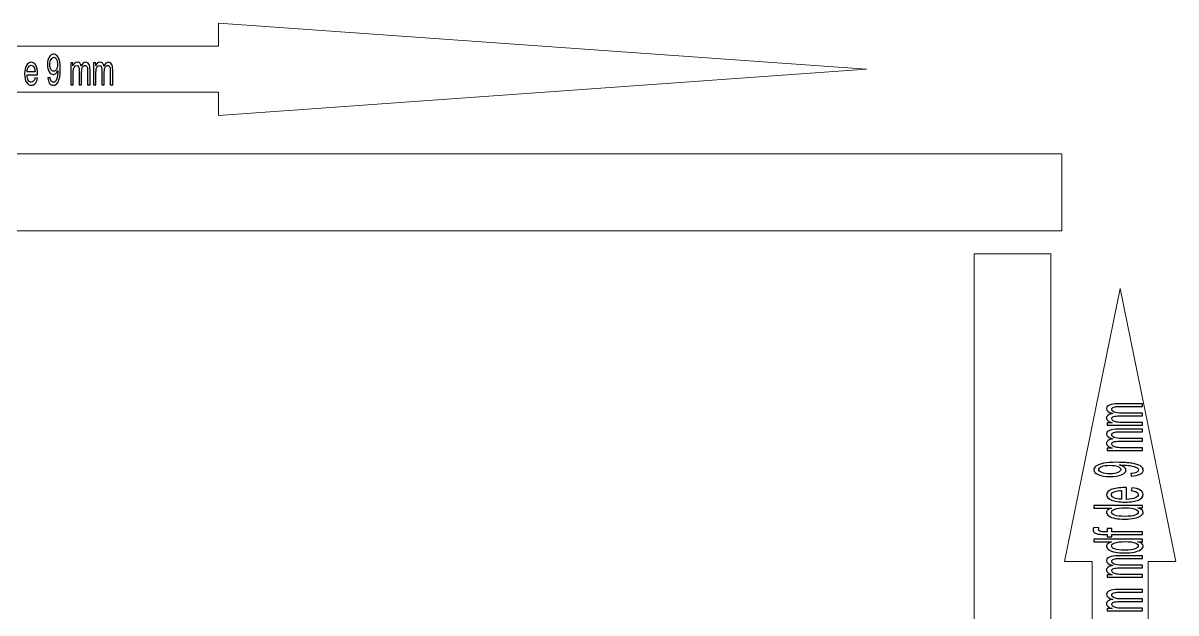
# Model space of a CAD drawing. Header units: millimetres. Extents: x -2444 to 3336, y -980 to 1690.
# Drawn here: x -230 to 520, y 222 to 605 of the extents above; entities that cross this region are included whole.
import ezdxf

# ---------------------------------------------------------------- set-up
doc = ezdxf.new("R2010")
doc.units = ezdxf.units.MM
doc.header["$MEASUREMENT"] = 0
doc.layers.add('Camada 1', color=7, linetype='Continuous')

msp = doc.modelspace()

# ---------------------------------------------------------------- linework, layer by layer
at = {"layer": 'Camada 1', "color": 250, "lineweight": 9}
msp.add_lwpolyline([(-584.7757, 470), (445.8243, 470), (445.8243, 520), (-584.7757, 520), (-584.7757, 470)], close=True, dxfattribs=at)
at = {"layer": 'Camada 1', "color": 250, "lineweight": 20}
for points in [[(-523.7757, 560), (-523.7757, 560), (-102.5257, 560), (-102.5257, 560), (-102.5257, 560), (-102.5257, 560), (-102.5257, 545), (-102.5257, 545), (-102.5257, 545), (-102.5257, 545), (318.7244, 575), (318.7244, 575), (318.7244, 575), (318.7244, 575), (-102.5257, 605), (-102.5257, 605), (-102.5257, 605), (-102.5257, 605), (-102.5257, 590), (-102.5257, 590), (-102.5257, 590), (-102.5257, 590), (-523.7757, 590), (-523.7757, 590), (-523.7757, 590), (-523.7757, 590), (-523.7757, 560), (-523.7757, 560)], [(501.8621, 77.5), (501.8621, 77.5), (501.8621, 255), (501.8621, 255), (501.8621, 255), (501.8621, 255), (520, 255), (520, 255), (520, 255), (520, 255), (483.7243, 432.5), (483.7243, 432.5), (483.7243, 432.5), (483.7243, 432.5), (447.4486, 255), (447.4486, 255), (447.4486, 255), (447.4486, 255), (465.5864, 255), (465.5864, 255), (465.5864, 255), (465.5864, 255), (465.5864, 77.5), (465.5864, 77.5), (465.5864, 77.5), (465.5864, 77.5), (501.8621, 77.5), (501.8621, 77.5)]]:
    msp.add_open_spline(points, degree=3, knots=[0, 0, 0, 0, 0.125, 0.125, 0.125, 0.125, 0.25, 0.25, 0.25, 0.25, 0.375, 0.375, 0.375, 0.375, 0.5, 0.5, 0.5, 0.5, 0.625, 0.625, 0.625, 0.625, 0.75, 0.75, 0.75, 0.75, 1, 1, 1, 1], dxfattribs=at)
at = {"layer": 'Camada 1', "color": 250}
for points, knots in [([(-213.4884, 569.4514), (-213.4884, 569.4514), (-211.9998, 569.645), (-211.9998, 569.645), (-211.9998, 569.645), (-211.8729, 568.5476), (-211.6307, 567.7545), (-211.2732, 567.2611), (-211.2732, 567.2611), (-210.9159, 566.7677), (-210.458, 566.5187), (-209.8969, 566.5187), (-209.8969, 566.5187), (-209.4184, 566.5187), (-208.999, 566.6893), (-208.6357, 567.0351), (-208.6357, 567.0351), (-208.2724, 567.3764), (-207.977, 567.8329), (-207.7496, 568.4092), (-207.7496, 568.4092), (-207.5222, 568.981), (-207.3302, 569.7557), (-207.1737, 570.7286), (-207.1737, 570.7286), (-207.0171, 571.7016), (-206.9403, 572.693), (-206.9403, 573.7028), (-206.9403, 573.7028), (-206.9403, 573.8088), (-206.9433, 573.9748), (-206.9492, 574.1916), (-206.9492, 574.1916), (-207.2593, 573.4169), (-207.6846, 572.7852), (-208.2222, 572.3056), (-208.2222, 572.3056), (-208.7598, 571.8215), (-209.3446, 571.5817), (-209.9707, 571.5817), (-209.9707, 571.5817), (-211.0193, 571.5817), (-211.9053, 572.1765), (-212.6319, 573.3662), (-212.6319, 573.3662), (-213.3555, 574.5512), (-213.7188, 576.119), (-213.7188, 578.0649), (-213.7188, 578.0649), (-213.7188, 580.0753), (-213.3408, 581.6892), (-212.5817, 582.9158), (-212.5817, 582.9158), (-211.8256, 584.1377), (-210.8775, 584.751), (-209.7344, 584.751), (-209.7344, 584.751), (-208.9133, 584.751), (-208.1602, 584.4052), (-207.4749, 583.7089), (-207.4749, 583.7089), (-206.7927, 583.0172), (-206.2758, 582.0304), (-205.9213, 580.7439), (-205.9213, 580.7439), (-205.5669, 579.4621), (-205.3897, 577.6038), (-205.3897, 575.1737), (-205.3897, 575.1737), (-205.3897, 572.6422), (-205.564, 570.6272), (-205.9154, 569.1286), (-205.9154, 569.1286), (-206.2669, 567.6254), (-206.7927, 566.4864), (-207.4868, 565.7025), (-207.4868, 565.7025), (-208.1808, 564.9186), (-208.9931, 564.5267), (-209.9264, 564.5267), (-209.9264, 564.5267), (-210.9188, 564.5267), (-211.7281, 564.9555), (-212.3572, 565.8178), (-212.3572, 565.8178), (-212.9834, 566.6801), (-213.3615, 567.8928), (-213.4884, 569.4514)], [0, 0, 0, 0, 0.04347826, 0.04347826, 0.04347826, 0.04347826, 0.08695652, 0.08695652, 0.08695652, 0.08695652, 0.13043478, 0.13043478, 0.13043478, 0.13043478, 0.17391304, 0.17391304, 0.17391304, 0.17391304, 0.2173913, 0.2173913, 0.2173913, 0.2173913, 0.26086957, 0.26086957, 0.26086957, 0.26086957, 0.30434783, 0.30434783, 0.30434783, 0.30434783, 0.34782609, 0.34782609, 0.34782609, 0.34782609, 0.39130435, 0.39130435, 0.39130435, 0.39130435, 0.43478261, 0.43478261, 0.43478261, 0.43478261, 0.47826087, 0.47826087, 0.47826087, 0.47826087, 0.52173913, 0.52173913, 0.52173913, 0.52173913, 0.56521739, 0.56521739, 0.56521739, 0.56521739, 0.60869565, 0.60869565, 0.60869565, 0.60869565, 0.65217391, 0.65217391, 0.65217391, 0.65217391, 0.69565217, 0.69565217, 0.69565217, 0.69565217, 0.73913043, 0.73913043, 0.73913043, 0.73913043, 0.7826087, 0.7826087, 0.7826087, 0.7826087, 0.82608696, 0.82608696, 0.82608696, 0.82608696, 0.86956522, 0.86956522, 0.86956522, 0.86956522, 0.91304348, 0.91304348, 0.91304348, 0.91304348, 1, 1, 1, 1]), ([(-221.7998, 569.5067), (-221.7998, 569.5067), (-220.1872, 569.1747), (-220.1872, 569.1747), (-220.1872, 569.1747), (-220.4382, 567.713), (-220.9079, 566.574), (-221.5931, 565.7671), (-221.5931, 565.7671), (-222.2783, 564.9601), (-223.1526, 564.5544), (-224.2188, 564.5544), (-224.2188, 564.5544), (-225.5598, 564.5544), (-226.6231, 565.1999), (-227.4087, 566.491), (-227.4087, 566.491), (-228.1944, 567.7775), (-228.5872, 569.5897), (-228.5872, 571.9183), (-228.5872, 571.9183), (-228.5872, 574.3253), (-228.1914, 576.1974), (-227.3969, 577.5254), (-227.3969, 577.5254), (-226.6024, 578.858), (-225.5716, 579.522), (-224.3045, 579.522), (-224.3045, 579.522), (-223.0787, 579.522), (-222.0775, 578.8718), (-221.3007, 577.5669), (-221.3007, 577.5669), (-220.5239, 576.2619), (-220.134, 574.4267), (-220.134, 572.0612), (-220.134, 572.0612), (-220.134, 571.9183), (-220.137, 571.7016), (-220.1429, 571.4157), (-220.1429, 571.4157), (-220.1429, 571.4157), (-226.9922, 571.4157), (-226.9922, 571.4157), (-226.9922, 571.4157), (-226.9332, 569.8433), (-226.6497, 568.6352), (-226.1357, 567.8006), (-226.1357, 567.8006), (-225.6247, 566.966), (-224.9838, 566.5464), (-224.2188, 566.5464), (-224.2188, 566.5464), (-223.6488, 566.5464), (-223.1614, 566.7815), (-222.7597, 567.2519), (-222.7597, 567.2519), (-222.3551, 567.7222), (-222.0361, 568.4738), (-221.7998, 569.5067)], [0, 0, 0, 0, 0.0625, 0.0625, 0.0625, 0.0625, 0.125, 0.125, 0.125, 0.125, 0.1875, 0.1875, 0.1875, 0.1875, 0.25, 0.25, 0.25, 0.25, 0.3125, 0.3125, 0.3125, 0.3125, 0.375, 0.375, 0.375, 0.375, 0.4375, 0.4375, 0.4375, 0.4375, 0.5, 0.5, 0.5, 0.5, 0.5625, 0.5625, 0.5625, 0.5625, 0.625, 0.625, 0.625, 0.625, 0.6875, 0.6875, 0.6875, 0.6875, 0.75, 0.75, 0.75, 0.75, 0.8125, 0.8125, 0.8125, 0.8125, 0.875, 0.875, 0.875, 0.875, 1, 1, 1, 1]), ([(-226.9036, 573.4077), (-226.9036, 573.4077), (-221.7821, 573.4077), (-221.7821, 573.4077), (-221.7821, 573.4077), (-221.85, 574.6158), (-222.048, 575.5196), (-222.3699, 576.1236), (-222.3699, 576.1236), (-222.8631, 577.0597), (-223.507, 577.53), (-224.2956, 577.53), (-224.2956, 577.53), (-225.0104, 577.53), (-225.6099, 577.1565), (-226.0973, 576.4095), (-226.0973, 576.4095), (-226.5817, 575.6625), (-226.8505, 574.6619), (-226.9036, 573.4077)], [0, 0, 0, 0, 0.16666667, 0.16666667, 0.16666667, 0.16666667, 0.33333333, 0.33333333, 0.33333333, 0.33333333, 0.5, 0.5, 0.5, 0.5, 0.66666667, 0.66666667, 0.66666667, 0.66666667, 1, 1, 1, 1]), ([(-207.1264, 578.1894), (-207.1264, 579.5819), (-207.3627, 580.6886), (-207.8353, 581.5048), (-207.8353, 581.5048), (-208.3049, 582.3209), (-208.8779, 582.7313), (-209.5513, 582.7313), (-209.5513, 582.7313), (-210.2484, 582.7313), (-210.8509, 582.2933), (-211.3589, 581.4125), (-211.3589, 581.4125), (-211.8699, 580.5318), (-212.1239, 579.3883), (-212.1239, 577.9865), (-212.1239, 577.9865), (-212.1239, 576.7277), (-211.8817, 575.704), (-211.4003, 574.9201), (-211.4003, 574.9201), (-210.9159, 574.1316), (-210.3133, 573.7397), (-209.5956, 573.7397), (-209.5956, 573.7397), (-208.8749, 573.7397), (-208.2842, 574.1316), (-207.8205, 574.9201), (-207.8205, 574.9201), (-207.3568, 575.704), (-207.1264, 576.7968), (-207.1264, 578.1894)], [0, 0, 0, 0, 0.11111111, 0.11111111, 0.11111111, 0.11111111, 0.22222222, 0.22222222, 0.22222222, 0.22222222, 0.33333333, 0.33333333, 0.33333333, 0.33333333, 0.44444444, 0.44444444, 0.44444444, 0.44444444, 0.55555556, 0.55555556, 0.55555556, 0.55555556, 0.66666667, 0.66666667, 0.66666667, 0.66666667, 0.77777778, 0.77777778, 0.77777778, 0.77777778, 1, 1, 1, 1]), ([(-198.5138, 564.8587), (-198.5138, 564.8587), (-198.5138, 579.2177), (-198.5138, 579.2177), (-198.5138, 579.2177), (-198.5138, 579.2177), (-197.1137, 579.2177), (-197.1137, 579.2177), (-197.1137, 579.2177), (-197.1137, 579.2177), (-197.1137, 577.1888), (-197.1137, 577.1888), (-197.1137, 577.1888), (-196.8273, 577.8897), (-196.4433, 578.4568), (-195.9648, 578.8811), (-195.9648, 578.8811), (-195.4863, 579.3099), (-194.9429, 579.522), (-194.3315, 579.522), (-194.3315, 579.522), (-193.6521, 579.522), (-193.0939, 579.3007), (-192.6597, 578.8626), (-192.6597, 578.8626), (-192.2256, 578.4199), (-191.9184, 577.8067), (-191.7412, 577.0136), (-191.7412, 577.0136), (-191.0087, 578.6874), (-190.0605, 579.522), (-188.8909, 579.522), (-188.8909, 579.522), (-187.9753, 579.522), (-187.2694, 579.1301), (-186.7791, 578.3416), (-186.7791, 578.3416), (-186.2859, 577.5531), (-186.0378, 576.3403), (-186.0378, 574.7034), (-186.0378, 574.7034), (-186.0378, 574.7034), (-186.0378, 564.8587), (-186.0378, 564.8587), (-186.0378, 564.8587), (-186.0378, 564.8587), (-187.5973, 564.8587), (-187.5973, 564.8587), (-187.5973, 564.8587), (-187.5973, 564.8587), (-187.5973, 573.8965), (-187.5973, 573.8965), (-187.5973, 573.8965), (-187.5973, 574.8648), (-187.6505, 575.5657), (-187.7509, 575.9945), (-187.7509, 575.9945), (-187.8513, 576.4233), (-188.0344, 576.7646), (-188.3032, 577.0274), (-188.3032, 577.0274), (-188.569, 577.2902), (-188.8821, 577.4193), (-189.2395, 577.4193), (-189.2395, 577.4193), (-189.8893, 577.4193), (-190.4268, 577.0827), (-190.8551, 576.4141), (-190.8551, 576.4141), (-191.2833, 575.7409), (-191.496, 574.6665), (-191.496, 573.191), (-191.496, 573.191), (-191.496, 573.191), (-191.496, 564.8587), (-191.496, 564.8587), (-191.496, 564.8587), (-191.496, 564.8587), (-193.0555, 564.8587), (-193.0555, 564.8587), (-193.0555, 564.8587), (-193.0555, 564.8587), (-193.0555, 574.1777), (-193.0555, 574.1777), (-193.0555, 574.1777), (-193.0555, 575.2567), (-193.1825, 576.0683), (-193.4365, 576.6078), (-193.4365, 576.6078), (-193.6906, 577.1473), (-194.107, 577.4193), (-194.6829, 577.4193), (-194.6829, 577.4193), (-195.1201, 577.4193), (-195.5247, 577.2395), (-195.8969, 576.8798), (-195.8969, 576.8798), (-196.269, 576.5202), (-196.5378, 575.9945), (-196.7062, 575.2982), (-196.7062, 575.2982), (-196.8715, 574.6066), (-196.9542, 573.606), (-196.9542, 572.301), (-196.9542, 572.301), (-196.9542, 572.301), (-196.9542, 564.8587), (-196.9542, 564.8587), (-196.9542, 564.8587), (-196.9542, 564.8587), (-198.5138, 564.8587), (-198.5138, 564.8587)], [0, 0, 0, 0, 0.03448276, 0.03448276, 0.03448276, 0.03448276, 0.06896552, 0.06896552, 0.06896552, 0.06896552, 0.10344828, 0.10344828, 0.10344828, 0.10344828, 0.13793103, 0.13793103, 0.13793103, 0.13793103, 0.17241379, 0.17241379, 0.17241379, 0.17241379, 0.20689655, 0.20689655, 0.20689655, 0.20689655, 0.24137931, 0.24137931, 0.24137931, 0.24137931, 0.27586207, 0.27586207, 0.27586207, 0.27586207, 0.31034483, 0.31034483, 0.31034483, 0.31034483, 0.34482759, 0.34482759, 0.34482759, 0.34482759, 0.37931034, 0.37931034, 0.37931034, 0.37931034, 0.4137931, 0.4137931, 0.4137931, 0.4137931, 0.44827586, 0.44827586, 0.44827586, 0.44827586, 0.48275862, 0.48275862, 0.48275862, 0.48275862, 0.51724138, 0.51724138, 0.51724138, 0.51724138, 0.55172414, 0.55172414, 0.55172414, 0.55172414, 0.5862069, 0.5862069, 0.5862069, 0.5862069, 0.62068966, 0.62068966, 0.62068966, 0.62068966, 0.65517241, 0.65517241, 0.65517241, 0.65517241, 0.68965517, 0.68965517, 0.68965517, 0.68965517, 0.72413793, 0.72413793, 0.72413793, 0.72413793, 0.75862069, 0.75862069, 0.75862069, 0.75862069, 0.79310345, 0.79310345, 0.79310345, 0.79310345, 0.82758621, 0.82758621, 0.82758621, 0.82758621, 0.86206897, 0.86206897, 0.86206897, 0.86206897, 0.89655172, 0.89655172, 0.89655172, 0.89655172, 0.93103448, 0.93103448, 0.93103448, 0.93103448, 1, 1, 1, 1]), ([(-183.7517, 564.8587), (-183.7517, 564.8587), (-183.7517, 579.2177), (-183.7517, 579.2177), (-183.7517, 579.2177), (-183.7517, 579.2177), (-182.3517, 579.2177), (-182.3517, 579.2177), (-182.3517, 579.2177), (-182.3517, 579.2177), (-182.3517, 577.1888), (-182.3517, 577.1888), (-182.3517, 577.1888), (-182.0652, 577.8897), (-181.6812, 578.4568), (-181.2027, 578.8811), (-181.2027, 578.8811), (-180.7242, 579.3099), (-180.1808, 579.522), (-179.5694, 579.522), (-179.5694, 579.522), (-178.89, 579.522), (-178.3318, 579.3007), (-177.8977, 578.8626), (-177.8977, 578.8626), (-177.4635, 578.4199), (-177.1563, 577.8067), (-176.9791, 577.0136), (-176.9791, 577.0136), (-176.2466, 578.6874), (-175.2985, 579.522), (-174.1288, 579.522), (-174.1288, 579.522), (-173.2133, 579.522), (-172.5073, 579.1301), (-172.0171, 578.3416), (-172.0171, 578.3416), (-171.5238, 577.5531), (-171.2757, 576.3403), (-171.2757, 574.7034), (-171.2757, 574.7034), (-171.2757, 574.7034), (-171.2757, 564.8587), (-171.2757, 564.8587), (-171.2757, 564.8587), (-171.2757, 564.8587), (-172.8352, 564.8587), (-172.8352, 564.8587), (-172.8352, 564.8587), (-172.8352, 564.8587), (-172.8352, 573.8965), (-172.8352, 573.8965), (-172.8352, 573.8965), (-172.8352, 574.8648), (-172.8884, 575.5657), (-172.9888, 575.9945), (-172.9888, 575.9945), (-173.0892, 576.4233), (-173.2723, 576.7646), (-173.5411, 577.0274), (-173.5411, 577.0274), (-173.8069, 577.2902), (-174.12, 577.4193), (-174.4774, 577.4193), (-174.4774, 577.4193), (-175.1272, 577.4193), (-175.6647, 577.0827), (-176.093, 576.4141), (-176.093, 576.4141), (-176.5213, 575.7409), (-176.7339, 574.6665), (-176.7339, 573.191), (-176.7339, 573.191), (-176.7339, 573.191), (-176.7339, 564.8587), (-176.7339, 564.8587), (-176.7339, 564.8587), (-176.7339, 564.8587), (-178.2934, 564.8587), (-178.2934, 564.8587), (-178.2934, 564.8587), (-178.2934, 564.8587), (-178.2934, 574.1777), (-178.2934, 574.1777), (-178.2934, 574.1777), (-178.2934, 575.2567), (-178.4205, 576.0683), (-178.6744, 576.6078), (-178.6744, 576.6078), (-178.9285, 577.1473), (-179.3449, 577.4193), (-179.9209, 577.4193), (-179.9209, 577.4193), (-180.358, 577.4193), (-180.7627, 577.2395), (-181.1348, 576.8798), (-181.1348, 576.8798), (-181.507, 576.5202), (-181.7757, 575.9945), (-181.9441, 575.2982), (-181.9441, 575.2982), (-182.1095, 574.6066), (-182.1922, 573.606), (-182.1922, 572.301), (-182.1922, 572.301), (-182.1922, 572.301), (-182.1922, 564.8587), (-182.1922, 564.8587), (-182.1922, 564.8587), (-182.1922, 564.8587), (-183.7517, 564.8587), (-183.7517, 564.8587)], [0, 0, 0, 0, 0.03448276, 0.03448276, 0.03448276, 0.03448276, 0.06896552, 0.06896552, 0.06896552, 0.06896552, 0.10344828, 0.10344828, 0.10344828, 0.10344828, 0.13793103, 0.13793103, 0.13793103, 0.13793103, 0.17241379, 0.17241379, 0.17241379, 0.17241379, 0.20689655, 0.20689655, 0.20689655, 0.20689655, 0.24137931, 0.24137931, 0.24137931, 0.24137931, 0.27586207, 0.27586207, 0.27586207, 0.27586207, 0.31034483, 0.31034483, 0.31034483, 0.31034483, 0.34482759, 0.34482759, 0.34482759, 0.34482759, 0.37931034, 0.37931034, 0.37931034, 0.37931034, 0.4137931, 0.4137931, 0.4137931, 0.4137931, 0.44827586, 0.44827586, 0.44827586, 0.44827586, 0.48275862, 0.48275862, 0.48275862, 0.48275862, 0.51724138, 0.51724138, 0.51724138, 0.51724138, 0.55172414, 0.55172414, 0.55172414, 0.55172414, 0.5862069, 0.5862069, 0.5862069, 0.5862069, 0.62068966, 0.62068966, 0.62068966, 0.62068966, 0.65517241, 0.65517241, 0.65517241, 0.65517241, 0.68965517, 0.68965517, 0.68965517, 0.68965517, 0.72413793, 0.72413793, 0.72413793, 0.72413793, 0.75862069, 0.75862069, 0.75862069, 0.75862069, 0.79310345, 0.79310345, 0.79310345, 0.79310345, 0.82758621, 0.82758621, 0.82758621, 0.82758621, 0.86206897, 0.86206897, 0.86206897, 0.86206897, 0.89655172, 0.89655172, 0.89655172, 0.89655172, 0.93103448, 0.93103448, 0.93103448, 0.93103448, 1, 1, 1, 1]), ([(498.1963, 343.6064), (498.1963, 343.6064), (475.3664, 343.6064), (475.3664, 343.6064), (475.3664, 343.6064), (475.3664, 343.6064), (475.3664, 345.1668), (475.3664, 345.1668), (475.3664, 345.1668), (475.3664, 345.1668), (478.5922, 345.1668), (478.5922, 345.1668), (478.5922, 345.1668), (477.4779, 345.4861), (476.5761, 345.9141), (475.9016, 346.4474), (475.9016, 346.4474), (475.2198, 346.9807), (474.8826, 347.5864), (474.8826, 348.2679), (474.8826, 348.2679), (474.8826, 349.0251), (475.2345, 349.6473), (475.9309, 350.1312), (475.9309, 350.1312), (476.6348, 350.6151), (477.6098, 350.9575), (478.8708, 351.155), (478.8708, 351.155), (476.2095, 351.9714), (474.8826, 353.0281), (474.8826, 354.3318), (474.8826, 354.3318), (474.8826, 355.3523), (475.5057, 356.1391), (476.7594, 356.6855), (476.7594, 356.6855), (478.013, 357.2353), (479.9412, 357.5118), (482.5438, 357.5118), (482.5438, 357.5118), (482.5438, 357.5118), (498.1963, 357.5118), (498.1963, 357.5118), (498.1963, 357.5118), (498.1963, 357.5118), (498.1963, 355.7737), (498.1963, 355.7737), (498.1963, 355.7737), (498.1963, 355.7737), (483.8268, 355.7737), (483.8268, 355.7737), (483.8268, 355.7737), (482.2872, 355.7737), (481.1729, 355.7144), (480.491, 355.6025), (480.491, 355.6025), (479.8092, 355.4906), (479.2667, 355.2864), (478.8488, 354.9869), (478.8488, 354.9869), (478.4309, 354.6906), (478.2257, 354.3416), (478.2257, 353.9433), (478.2257, 353.9433), (478.2257, 353.2191), (478.7608, 352.6199), (479.8239, 352.1426), (479.8239, 352.1426), (480.8943, 351.6652), (482.6025, 351.4282), (484.9485, 351.4282), (484.9485, 351.4282), (484.9485, 351.4282), (498.1963, 351.4282), (498.1963, 351.4282), (498.1963, 351.4282), (498.1963, 351.4282), (498.1963, 349.69), (498.1963, 349.69), (498.1963, 349.69), (498.1963, 349.69), (483.3796, 349.69), (483.3796, 349.69), (483.3796, 349.69), (481.6641, 349.69), (480.3737, 349.5485), (479.516, 349.2654), (479.516, 349.2654), (478.6582, 348.9822), (478.2257, 348.5181), (478.2257, 347.8761), (478.2257, 347.8761), (478.2257, 347.3889), (478.5116, 346.9379), (479.0834, 346.5231), (479.0834, 346.5231), (479.6553, 346.1084), (480.491, 345.8088), (481.5981, 345.6211), (481.5981, 345.6211), (482.6978, 345.4368), (484.2887, 345.3446), (486.3635, 345.3446), (486.3635, 345.3446), (486.3635, 345.3446), (498.1963, 345.3446), (498.1963, 345.3446), (498.1963, 345.3446), (498.1963, 345.3446), (498.1963, 343.6064), (498.1963, 343.6064)], [0, 0, 0, 0, 0.03448276, 0.03448276, 0.03448276, 0.03448276, 0.06896552, 0.06896552, 0.06896552, 0.06896552, 0.10344828, 0.10344828, 0.10344828, 0.10344828, 0.13793103, 0.13793103, 0.13793103, 0.13793103, 0.17241379, 0.17241379, 0.17241379, 0.17241379, 0.20689655, 0.20689655, 0.20689655, 0.20689655, 0.24137931, 0.24137931, 0.24137931, 0.24137931, 0.27586207, 0.27586207, 0.27586207, 0.27586207, 0.31034483, 0.31034483, 0.31034483, 0.31034483, 0.34482759, 0.34482759, 0.34482759, 0.34482759, 0.37931034, 0.37931034, 0.37931034, 0.37931034, 0.4137931, 0.4137931, 0.4137931, 0.4137931, 0.44827586, 0.44827586, 0.44827586, 0.44827586, 0.48275862, 0.48275862, 0.48275862, 0.48275862, 0.51724138, 0.51724138, 0.51724138, 0.51724138, 0.55172414, 0.55172414, 0.55172414, 0.55172414, 0.5862069, 0.5862069, 0.5862069, 0.5862069, 0.62068966, 0.62068966, 0.62068966, 0.62068966, 0.65517241, 0.65517241, 0.65517241, 0.65517241, 0.68965517, 0.68965517, 0.68965517, 0.68965517, 0.72413793, 0.72413793, 0.72413793, 0.72413793, 0.75862069, 0.75862069, 0.75862069, 0.75862069, 0.79310345, 0.79310345, 0.79310345, 0.79310345, 0.82758621, 0.82758621, 0.82758621, 0.82758621, 0.86206897, 0.86206897, 0.86206897, 0.86206897, 0.89655172, 0.89655172, 0.89655172, 0.89655172, 0.93103448, 0.93103448, 0.93103448, 0.93103448, 1, 1, 1, 1]), ([(498.1963, 327.153), (498.1963, 327.153), (475.3664, 327.153), (475.3664, 327.153), (475.3664, 327.153), (475.3664, 327.153), (475.3664, 328.7134), (475.3664, 328.7134), (475.3664, 328.7134), (475.3664, 328.7134), (478.5922, 328.7134), (478.5922, 328.7134), (478.5922, 328.7134), (477.4779, 329.0327), (476.5761, 329.4607), (475.9016, 329.994), (475.9016, 329.994), (475.2198, 330.5273), (474.8826, 331.133), (474.8826, 331.8144), (474.8826, 331.8144), (474.8826, 332.5716), (475.2345, 333.1938), (475.9309, 333.6777), (475.9309, 333.6777), (476.6348, 334.1616), (477.6098, 334.504), (478.8708, 334.7015), (478.8708, 334.7015), (476.2095, 335.5179), (474.8826, 336.5747), (474.8826, 337.8783), (474.8826, 337.8783), (474.8826, 338.8988), (475.5057, 339.6856), (476.7594, 340.2321), (476.7594, 340.2321), (478.013, 340.7819), (479.9412, 341.0584), (482.5438, 341.0584), (482.5438, 341.0584), (482.5438, 341.0584), (498.1963, 341.0584), (498.1963, 341.0584), (498.1963, 341.0584), (498.1963, 341.0584), (498.1963, 339.3202), (498.1963, 339.3202), (498.1963, 339.3202), (498.1963, 339.3202), (483.8268, 339.3202), (483.8268, 339.3202), (483.8268, 339.3202), (482.2872, 339.3202), (481.1729, 339.261), (480.491, 339.149), (480.491, 339.149), (479.8092, 339.0371), (479.2667, 338.833), (478.8488, 338.5334), (478.8488, 338.5334), (478.4309, 338.2371), (478.2257, 337.8882), (478.2257, 337.4899), (478.2257, 337.4899), (478.2257, 336.7656), (478.7608, 336.1665), (479.8239, 335.6892), (479.8239, 335.6892), (480.8943, 335.2118), (482.6025, 334.9748), (484.9485, 334.9748), (484.9485, 334.9748), (484.9485, 334.9748), (498.1963, 334.9748), (498.1963, 334.9748), (498.1963, 334.9748), (498.1963, 334.9748), (498.1963, 333.2366), (498.1963, 333.2366), (498.1963, 333.2366), (498.1963, 333.2366), (483.3796, 333.2366), (483.3796, 333.2366), (483.3796, 333.2366), (481.6641, 333.2366), (480.3737, 333.095), (479.516, 332.8119), (479.516, 332.8119), (478.6582, 332.5288), (478.2257, 332.0646), (478.2257, 331.4227), (478.2257, 331.4227), (478.2257, 330.9355), (478.5116, 330.4845), (479.0834, 330.0697), (479.0834, 330.0697), (479.6553, 329.6549), (480.491, 329.3553), (481.5981, 329.1677), (481.5981, 329.1677), (482.6978, 328.9833), (484.2887, 328.8912), (486.3635, 328.8912), (486.3635, 328.8912), (486.3635, 328.8912), (498.1963, 328.8912), (498.1963, 328.8912), (498.1963, 328.8912), (498.1963, 328.8912), (498.1963, 327.153), (498.1963, 327.153)], [0, 0, 0, 0, 0.03448276, 0.03448276, 0.03448276, 0.03448276, 0.06896552, 0.06896552, 0.06896552, 0.06896552, 0.10344828, 0.10344828, 0.10344828, 0.10344828, 0.13793103, 0.13793103, 0.13793103, 0.13793103, 0.17241379, 0.17241379, 0.17241379, 0.17241379, 0.20689655, 0.20689655, 0.20689655, 0.20689655, 0.24137931, 0.24137931, 0.24137931, 0.24137931, 0.27586207, 0.27586207, 0.27586207, 0.27586207, 0.31034483, 0.31034483, 0.31034483, 0.31034483, 0.34482759, 0.34482759, 0.34482759, 0.34482759, 0.37931034, 0.37931034, 0.37931034, 0.37931034, 0.4137931, 0.4137931, 0.4137931, 0.4137931, 0.44827586, 0.44827586, 0.44827586, 0.44827586, 0.48275862, 0.48275862, 0.48275862, 0.48275862, 0.51724138, 0.51724138, 0.51724138, 0.51724138, 0.55172414, 0.55172414, 0.55172414, 0.55172414, 0.5862069, 0.5862069, 0.5862069, 0.5862069, 0.62068966, 0.62068966, 0.62068966, 0.62068966, 0.65517241, 0.65517241, 0.65517241, 0.65517241, 0.68965517, 0.68965517, 0.68965517, 0.68965517, 0.72413793, 0.72413793, 0.72413793, 0.72413793, 0.75862069, 0.75862069, 0.75862069, 0.75862069, 0.79310345, 0.79310345, 0.79310345, 0.79310345, 0.82758621, 0.82758621, 0.82758621, 0.82758621, 0.86206897, 0.86206897, 0.86206897, 0.86206897, 0.89655172, 0.89655172, 0.89655172, 0.89655172, 0.93103448, 0.93103448, 0.93103448, 0.93103448, 1, 1, 1, 1]), ([(490.8943, 310.4625), (490.8943, 310.4625), (490.5863, 312.1217), (490.5863, 312.1217), (490.5863, 312.1217), (492.3312, 312.2632), (493.5922, 312.5332), (494.3767, 312.9315), (494.3767, 312.9315), (495.1611, 313.3299), (495.557, 313.8401), (495.557, 314.4656), (495.557, 314.4656), (495.557, 314.9989), (495.2857, 315.4663), (494.7359, 315.8713), (494.7359, 315.8713), (494.1934, 316.2762), (493.4676, 316.6054), (492.5511, 316.8589), (492.5511, 316.8589), (491.6421, 317.1123), (490.4104, 317.3264), (488.8635, 317.5008), (488.8635, 317.5008), (487.3166, 317.6753), (485.7403, 317.7609), (484.1347, 317.7609), (484.1347, 317.7609), (483.9661, 317.7609), (483.7022, 317.7576), (483.3576, 317.751), (483.3576, 317.751), (484.5893, 317.4053), (485.5937, 316.9313), (486.3561, 316.3322), (486.3561, 316.3322), (487.1259, 315.733), (487.5072, 315.0812), (487.5072, 314.3833), (487.5072, 314.3833), (487.5072, 313.2146), (486.5614, 312.227), (484.6699, 311.4172), (484.6699, 311.4172), (482.7858, 310.6107), (480.2931, 310.2057), (477.1993, 310.2057), (477.1993, 310.2057), (474.0028, 310.2057), (471.4368, 310.6271), (469.4867, 311.4732), (469.4867, 311.4732), (467.5439, 312.3159), (466.5688, 313.3726), (466.5688, 314.6466), (466.5688, 314.6466), (466.5688, 315.5618), (467.1186, 316.4013), (468.2257, 317.165), (468.2257, 317.165), (469.3254, 317.9255), (470.8943, 318.5016), (472.9397, 318.8966), (472.9397, 318.8966), (474.9779, 319.2917), (477.9324, 319.4892), (481.796, 319.4892), (481.796, 319.4892), (485.821, 319.4892), (489.0248, 319.2949), (491.4075, 318.9032), (491.4075, 318.9032), (493.7975, 318.5114), (495.6083, 317.9255), (496.8547, 317.1519), (496.8547, 317.1519), (498.101, 316.3782), (498.7242, 315.4729), (498.7242, 314.4327), (498.7242, 314.4327), (498.7242, 313.3265), (498.0423, 312.4245), (496.6714, 311.7234), (496.6714, 311.7234), (495.3004, 311.0254), (493.3723, 310.6041), (490.8943, 310.4625)], [0, 0, 0, 0, 0.04347826, 0.04347826, 0.04347826, 0.04347826, 0.08695652, 0.08695652, 0.08695652, 0.08695652, 0.13043478, 0.13043478, 0.13043478, 0.13043478, 0.17391304, 0.17391304, 0.17391304, 0.17391304, 0.2173913, 0.2173913, 0.2173913, 0.2173913, 0.26086957, 0.26086957, 0.26086957, 0.26086957, 0.30434783, 0.30434783, 0.30434783, 0.30434783, 0.34782609, 0.34782609, 0.34782609, 0.34782609, 0.39130435, 0.39130435, 0.39130435, 0.39130435, 0.43478261, 0.43478261, 0.43478261, 0.43478261, 0.47826087, 0.47826087, 0.47826087, 0.47826087, 0.52173913, 0.52173913, 0.52173913, 0.52173913, 0.56521739, 0.56521739, 0.56521739, 0.56521739, 0.60869565, 0.60869565, 0.60869565, 0.60869565, 0.65217391, 0.65217391, 0.65217391, 0.65217391, 0.69565217, 0.69565217, 0.69565217, 0.69565217, 0.73913043, 0.73913043, 0.73913043, 0.73913043, 0.7826087, 0.7826087, 0.7826087, 0.7826087, 0.82608696, 0.82608696, 0.82608696, 0.82608696, 0.86956522, 0.86956522, 0.86956522, 0.86956522, 0.91304348, 0.91304348, 0.91304348, 0.91304348, 1, 1, 1, 1]), ([(477.0013, 317.5535), (474.7872, 317.5535), (473.0277, 317.2901), (471.7301, 316.7634), (471.7301, 316.7634), (470.4324, 316.24), (469.7799, 315.6013), (469.7799, 314.8508), (469.7799, 314.8508), (469.7799, 314.0739), (470.4764, 313.4023), (471.8767, 312.8361), (471.8767, 312.8361), (473.277, 312.2665), (475.0952, 311.9834), (477.3239, 311.9834), (477.3239, 311.9834), (479.3254, 311.9834), (480.9529, 312.2533), (482.1993, 312.7899), (482.1993, 312.7899), (483.4529, 313.3299), (484.0761, 314.0014), (484.0761, 314.8014), (484.0761, 314.8014), (484.0761, 315.6046), (483.4529, 316.263), (482.1993, 316.7798), (482.1993, 316.7798), (480.9529, 317.2967), (479.2154, 317.5535), (477.0013, 317.5535)], [0, 0, 0, 0, 0.11111111, 0.11111111, 0.11111111, 0.11111111, 0.22222222, 0.22222222, 0.22222222, 0.22222222, 0.33333333, 0.33333333, 0.33333333, 0.33333333, 0.44444444, 0.44444444, 0.44444444, 0.44444444, 0.55555556, 0.55555556, 0.55555556, 0.55555556, 0.66666667, 0.66666667, 0.66666667, 0.66666667, 0.77777778, 0.77777778, 0.77777778, 0.77777778, 1, 1, 1, 1]), ([(490.8063, 301.1988), (490.8063, 301.1988), (491.3341, 302.9962), (491.3341, 302.9962), (491.3341, 302.9962), (493.6582, 302.7164), (495.469, 302.193), (496.752, 301.4292), (496.752, 301.4292), (498.035, 300.6655), (498.6802, 299.6911), (498.6802, 298.5027), (498.6802, 298.5027), (498.6802, 297.0081), (497.6538, 295.8229), (495.601, 294.9473), (495.601, 294.9473), (493.5555, 294.0716), (490.6743, 293.6338), (486.972, 293.6338), (486.972, 293.6338), (483.145, 293.6338), (480.1685, 294.0749), (478.057, 294.9604), (478.057, 294.9604), (475.9383, 295.846), (474.8826, 296.9949), (474.8826, 298.4072), (474.8826, 298.4072), (474.8826, 299.7734), (475.9163, 300.8893), (477.9911, 301.7551), (477.9911, 301.7551), (480.0658, 302.6209), (482.9837, 303.0555), (486.7447, 303.0555), (486.7447, 303.0555), (486.972, 303.0555), (487.3166, 303.0522), (487.7711, 303.0456), (487.7711, 303.0456), (487.7711, 303.0456), (487.7711, 295.4115), (487.7711, 295.4115), (487.7711, 295.4115), (490.2711, 295.4773), (492.1919, 295.7933), (493.5189, 296.3661), (493.5189, 296.3661), (494.8459, 296.9356), (495.513, 297.65), (495.513, 298.5027), (495.513, 298.5027), (495.513, 299.138), (495.1391, 299.6812), (494.3913, 300.1289), (494.3913, 300.1289), (493.6435, 300.5799), (492.4485, 300.9354), (490.8063, 301.1988)], [0, 0, 0, 0, 0.0625, 0.0625, 0.0625, 0.0625, 0.125, 0.125, 0.125, 0.125, 0.1875, 0.1875, 0.1875, 0.1875, 0.25, 0.25, 0.25, 0.25, 0.3125, 0.3125, 0.3125, 0.3125, 0.375, 0.375, 0.375, 0.375, 0.4375, 0.4375, 0.4375, 0.4375, 0.5, 0.5, 0.5, 0.5, 0.5625, 0.5625, 0.5625, 0.5625, 0.625, 0.625, 0.625, 0.625, 0.6875, 0.6875, 0.6875, 0.6875, 0.75, 0.75, 0.75, 0.75, 0.8125, 0.8125, 0.8125, 0.8125, 0.875, 0.875, 0.875, 0.875, 1, 1, 1, 1]), ([(484.6039, 295.5102), (484.6039, 295.5102), (484.6039, 301.2185), (484.6039, 301.2185), (484.6039, 301.2185), (482.6831, 301.1428), (481.2462, 300.9223), (480.2858, 300.5634), (480.2858, 300.5634), (478.7975, 300.0137), (478.0497, 299.296), (478.0497, 298.417), (478.0497, 298.417), (478.0497, 297.6204), (478.6435, 296.9521), (479.8312, 296.4089), (479.8312, 296.4089), (481.0189, 295.8691), (482.6098, 295.5695), (484.6039, 295.5102)], [0, 0, 0, 0, 0.16666667, 0.16666667, 0.16666667, 0.16666667, 0.33333333, 0.33333333, 0.33333333, 0.33333333, 0.5, 0.5, 0.5, 0.5, 0.66666667, 0.66666667, 0.66666667, 0.66666667, 1, 1, 1, 1]), ([(498.1963, 289.8381), (498.1963, 289.8381), (495.3004, 289.8381), (495.3004, 289.8381), (495.3004, 289.8381), (497.5511, 289.1896), (498.6802, 288.2349), (498.6802, 286.974), (498.6802, 286.974), (498.6802, 286.1576), (498.1816, 285.407), (497.1772, 284.7256), (497.1772, 284.7256), (496.1802, 284.0408), (494.7799, 283.5109), (492.991, 283.1323), (492.991, 283.1323), (491.1948, 282.757), (489.1347, 282.5693), (486.8034, 282.5693), (486.8034, 282.5693), (484.5306, 282.5693), (482.4705, 282.7405), (480.6157, 283.0796), (480.6157, 283.0796), (478.7682, 283.422), (477.3459, 283.9322), (476.3635, 284.6137), (476.3635, 284.6137), (475.3738, 285.2918), (474.8826, 286.0556), (474.8826, 286.895), (474.8826, 286.895), (474.8826, 287.5139), (475.1758, 288.0637), (475.755, 288.5443), (475.755, 288.5443), (476.3342, 289.0249), (477.0966, 289.4167), (478.0277, 289.7196), (478.0277, 289.7196), (478.0277, 289.7196), (466.7007, 289.7196), (466.7007, 289.7196), (466.7007, 289.7196), (466.7007, 289.7196), (466.7007, 291.4577), (466.7007, 291.4577), (466.7007, 291.4577), (466.7007, 291.4577), (498.1963, 291.4577), (498.1963, 291.4577), (498.1963, 291.4577), (498.1963, 291.4577), (498.1963, 289.8381), (498.1963, 289.8381)], [0, 0, 0, 0, 0.06666667, 0.06666667, 0.06666667, 0.06666667, 0.13333333, 0.13333333, 0.13333333, 0.13333333, 0.2, 0.2, 0.2, 0.2, 0.26666667, 0.26666667, 0.26666667, 0.26666667, 0.33333333, 0.33333333, 0.33333333, 0.33333333, 0.4, 0.4, 0.4, 0.4, 0.46666667, 0.46666667, 0.46666667, 0.46666667, 0.53333333, 0.53333333, 0.53333333, 0.53333333, 0.6, 0.6, 0.6, 0.6, 0.66666667, 0.66666667, 0.66666667, 0.66666667, 0.73333333, 0.73333333, 0.73333333, 0.73333333, 0.8, 0.8, 0.8, 0.8, 0.86666667, 0.86666667, 0.86666667, 0.86666667, 1, 1, 1, 1]), ([(486.8107, 284.347), (489.7286, 284.347), (491.906, 284.6236), (493.3503, 285.1799), (493.3503, 285.1799), (494.7945, 285.733), (495.513, 286.3881), (495.513, 287.1419), (495.513, 287.1419), (495.513, 287.9024), (494.8239, 288.5476), (493.4456, 289.0809), (493.4456, 289.0809), (492.0673, 289.6109), (489.9632, 289.8776), (487.1333, 289.8776), (487.1333, 289.8776), (484.0248, 289.8776), (481.7374, 289.6077), (480.2784, 289.0645), (480.2784, 289.0645), (478.8195, 288.5246), (478.0937, 287.8563), (478.0937, 287.0629), (478.0937, 287.0629), (478.0937, 286.2893), (478.7902, 285.6441), (480.1905, 285.124), (480.1905, 285.124), (481.5908, 284.6071), (483.7975, 284.347), (486.8107, 284.347)], [0, 0, 0, 0, 0.11111111, 0.11111111, 0.11111111, 0.11111111, 0.22222222, 0.22222222, 0.22222222, 0.22222222, 0.33333333, 0.33333333, 0.33333333, 0.33333333, 0.44444444, 0.44444444, 0.44444444, 0.44444444, 0.55555556, 0.55555556, 0.55555556, 0.55555556, 0.66666667, 0.66666667, 0.66666667, 0.66666667, 0.77777778, 0.77777778, 0.77777778, 0.77777778, 1, 1, 1, 1]), ([(498.1963, 272.6604), (498.1963, 272.6604), (478.3576, 272.6604), (478.3576, 272.6604), (478.3576, 272.6604), (478.3576, 272.6604), (478.3576, 271.1197), (478.3576, 271.1197), (478.3576, 271.1197), (478.3576, 271.1197), (475.3664, 271.1197), (475.3664, 271.1197), (475.3664, 271.1197), (475.3664, 271.1197), (475.3664, 272.6604), (475.3664, 272.6604), (475.3664, 272.6604), (475.3664, 272.6604), (472.9471, 272.6604), (472.9471, 272.6604), (472.9471, 272.6604), (471.4148, 272.6604), (470.2785, 272.7196), (469.538, 272.8415), (469.538, 272.8415), (468.5409, 273.0094), (467.7271, 273.2991), (467.104, 273.7204), (467.104, 273.7204), (466.4808, 274.1385), (466.1729, 274.7278), (466.1729, 275.4849), (466.1729, 275.4849), (466.1729, 275.9755), (466.3049, 276.5153), (466.5615, 277.1079), (466.5615, 277.1079), (466.5615, 277.1079), (469.9485, 276.8478), (469.9485, 276.8478), (469.9485, 276.8478), (469.8092, 276.4857), (469.7359, 276.1466), (469.7359, 275.824), (469.7359, 275.824), (469.7359, 275.2973), (469.9852, 274.9253), (470.4837, 274.7048), (470.4837, 274.7048), (470.9823, 274.4875), (471.9134, 274.3788), (473.277, 274.3788), (473.277, 274.3788), (473.277, 274.3788), (475.3664, 274.3788), (475.3664, 274.3788), (475.3664, 274.3788), (475.3664, 274.3788), (475.3664, 276.3738), (475.3664, 276.3738), (475.3664, 276.3738), (475.3664, 276.3738), (478.3576, 276.3738), (478.3576, 276.3738), (478.3576, 276.3738), (478.3576, 276.3738), (478.3576, 274.3986), (478.3576, 274.3986), (478.3576, 274.3986), (478.3576, 274.3986), (498.1963, 274.3986), (498.1963, 274.3986), (498.1963, 274.3986), (498.1963, 274.3986), (498.1963, 272.6604), (498.1963, 272.6604)], [0, 0, 0, 0, 0.05, 0.05, 0.05, 0.05, 0.1, 0.1, 0.1, 0.1, 0.15, 0.15, 0.15, 0.15, 0.2, 0.2, 0.2, 0.2, 0.25, 0.25, 0.25, 0.25, 0.3, 0.3, 0.3, 0.3, 0.35, 0.35, 0.35, 0.35, 0.4, 0.4, 0.4, 0.4, 0.45, 0.45, 0.45, 0.45, 0.5, 0.5, 0.5, 0.5, 0.55, 0.55, 0.55, 0.55, 0.6, 0.6, 0.6, 0.6, 0.65, 0.65, 0.65, 0.65, 0.7, 0.7, 0.7, 0.7, 0.75, 0.75, 0.75, 0.75, 0.8, 0.8, 0.8, 0.8, 0.85, 0.85, 0.85, 0.85, 0.9, 0.9, 0.9, 0.9, 1, 1, 1, 1]), ([(498.1963, 267.8771), (498.1963, 267.8771), (495.3004, 267.8771), (495.3004, 267.8771), (495.3004, 267.8771), (497.5511, 267.2286), (498.6802, 266.2739), (498.6802, 265.0131), (498.6802, 265.0131), (498.6802, 264.1966), (498.1816, 263.4461), (497.1772, 262.7646), (497.1772, 262.7646), (496.1802, 262.0799), (494.7799, 261.5499), (492.991, 261.1713), (492.991, 261.1713), (491.1948, 260.796), (489.1347, 260.6084), (486.8034, 260.6084), (486.8034, 260.6084), (484.5306, 260.6084), (482.4705, 260.7795), (480.6157, 261.1186), (480.6157, 261.1186), (478.7682, 261.461), (477.3459, 261.9713), (476.3635, 262.6527), (476.3635, 262.6527), (475.3738, 263.3309), (474.8826, 264.0946), (474.8826, 264.934), (474.8826, 264.934), (474.8826, 265.5529), (475.1758, 266.1027), (475.755, 266.5833), (475.755, 266.5833), (476.3342, 267.064), (477.0966, 267.4558), (478.0277, 267.7586), (478.0277, 267.7586), (478.0277, 267.7586), (466.7007, 267.7586), (466.7007, 267.7586), (466.7007, 267.7586), (466.7007, 267.7586), (466.7007, 269.4968), (466.7007, 269.4968), (466.7007, 269.4968), (466.7007, 269.4968), (498.1963, 269.4968), (498.1963, 269.4968), (498.1963, 269.4968), (498.1963, 269.4968), (498.1963, 267.8771), (498.1963, 267.8771)], [0, 0, 0, 0, 0.06666667, 0.06666667, 0.06666667, 0.06666667, 0.13333333, 0.13333333, 0.13333333, 0.13333333, 0.2, 0.2, 0.2, 0.2, 0.26666667, 0.26666667, 0.26666667, 0.26666667, 0.33333333, 0.33333333, 0.33333333, 0.33333333, 0.4, 0.4, 0.4, 0.4, 0.46666667, 0.46666667, 0.46666667, 0.46666667, 0.53333333, 0.53333333, 0.53333333, 0.53333333, 0.6, 0.6, 0.6, 0.6, 0.66666667, 0.66666667, 0.66666667, 0.66666667, 0.73333333, 0.73333333, 0.73333333, 0.73333333, 0.8, 0.8, 0.8, 0.8, 0.86666667, 0.86666667, 0.86666667, 0.86666667, 1, 1, 1, 1]), ([(486.8107, 262.386), (489.7286, 262.386), (491.906, 262.6626), (493.3503, 263.2189), (493.3503, 263.2189), (494.7945, 263.772), (495.513, 264.4271), (495.513, 265.181), (495.513, 265.181), (495.513, 265.9414), (494.8239, 266.5867), (493.4456, 267.12), (493.4456, 267.12), (492.0673, 267.65), (489.9632, 267.9166), (487.1333, 267.9166), (487.1333, 267.9166), (484.0248, 267.9166), (481.7374, 267.6467), (480.2784, 267.1035), (480.2784, 267.1035), (478.8195, 266.5636), (478.0937, 265.8953), (478.0937, 265.1019), (478.0937, 265.1019), (478.0937, 264.3284), (478.7902, 263.6831), (480.1905, 263.163), (480.1905, 263.163), (481.5908, 262.6461), (483.7975, 262.386), (486.8107, 262.386)], [0, 0, 0, 0, 0.11111111, 0.11111111, 0.11111111, 0.11111111, 0.22222222, 0.22222222, 0.22222222, 0.22222222, 0.33333333, 0.33333333, 0.33333333, 0.33333333, 0.44444444, 0.44444444, 0.44444444, 0.44444444, 0.55555556, 0.55555556, 0.55555556, 0.55555556, 0.66666667, 0.66666667, 0.66666667, 0.66666667, 0.77777778, 0.77777778, 0.77777778, 0.77777778, 1, 1, 1, 1]), ([(498.1963, 244.8067), (498.1963, 244.8067), (475.3664, 244.8067), (475.3664, 244.8067), (475.3664, 244.8067), (475.3664, 244.8067), (475.3664, 246.3672), (475.3664, 246.3672), (475.3664, 246.3672), (475.3664, 246.3672), (478.5922, 246.3672), (478.5922, 246.3672), (478.5922, 246.3672), (477.4779, 246.6865), (476.5761, 247.1144), (475.9016, 247.6477), (475.9016, 247.6477), (475.2198, 248.1811), (474.8826, 248.7868), (474.8826, 249.4682), (474.8826, 249.4682), (474.8826, 250.2254), (475.2345, 250.8476), (475.9309, 251.3315), (475.9309, 251.3315), (476.6348, 251.8154), (477.6098, 252.1578), (478.8708, 252.3553), (478.8708, 252.3553), (476.2095, 253.1717), (474.8826, 254.2285), (474.8826, 255.5321), (474.8826, 255.5321), (474.8826, 256.5526), (475.5057, 257.3394), (476.7594, 257.8858), (476.7594, 257.8858), (478.013, 258.4356), (479.9412, 258.7122), (482.5438, 258.7122), (482.5438, 258.7122), (482.5438, 258.7122), (498.1963, 258.7122), (498.1963, 258.7122), (498.1963, 258.7122), (498.1963, 258.7122), (498.1963, 256.974), (498.1963, 256.974), (498.1963, 256.974), (498.1963, 256.974), (483.8268, 256.974), (483.8268, 256.974), (483.8268, 256.974), (482.2872, 256.974), (481.1729, 256.9147), (480.491, 256.8028), (480.491, 256.8028), (479.8092, 256.6909), (479.2667, 256.4868), (478.8488, 256.1872), (478.8488, 256.1872), (478.4309, 255.8909), (478.2257, 255.542), (478.2257, 255.1436), (478.2257, 255.1436), (478.2257, 254.4194), (478.7608, 253.8202), (479.8239, 253.3429), (479.8239, 253.3429), (480.8943, 252.8656), (482.6025, 252.6285), (484.9485, 252.6285), (484.9485, 252.6285), (484.9485, 252.6285), (498.1963, 252.6285), (498.1963, 252.6285), (498.1963, 252.6285), (498.1963, 252.6285), (498.1963, 250.8904), (498.1963, 250.8904), (498.1963, 250.8904), (498.1963, 250.8904), (483.3796, 250.8904), (483.3796, 250.8904), (483.3796, 250.8904), (481.6641, 250.8904), (480.3737, 250.7488), (479.516, 250.4657), (479.516, 250.4657), (478.6582, 250.1826), (478.2257, 249.7184), (478.2257, 249.0765), (478.2257, 249.0765), (478.2257, 248.5893), (478.5116, 248.1383), (479.0834, 247.7235), (479.0834, 247.7235), (479.6553, 247.3087), (480.491, 247.0091), (481.5981, 246.8214), (481.5981, 246.8214), (482.6978, 246.6371), (484.2887, 246.5449), (486.3635, 246.5449), (486.3635, 246.5449), (486.3635, 246.5449), (498.1963, 246.5449), (498.1963, 246.5449), (498.1963, 246.5449), (498.1963, 246.5449), (498.1963, 244.8067), (498.1963, 244.8067)], [0, 0, 0, 0, 0.03448276, 0.03448276, 0.03448276, 0.03448276, 0.06896552, 0.06896552, 0.06896552, 0.06896552, 0.10344828, 0.10344828, 0.10344828, 0.10344828, 0.13793103, 0.13793103, 0.13793103, 0.13793103, 0.17241379, 0.17241379, 0.17241379, 0.17241379, 0.20689655, 0.20689655, 0.20689655, 0.20689655, 0.24137931, 0.24137931, 0.24137931, 0.24137931, 0.27586207, 0.27586207, 0.27586207, 0.27586207, 0.31034483, 0.31034483, 0.31034483, 0.31034483, 0.34482759, 0.34482759, 0.34482759, 0.34482759, 0.37931034, 0.37931034, 0.37931034, 0.37931034, 0.4137931, 0.4137931, 0.4137931, 0.4137931, 0.44827586, 0.44827586, 0.44827586, 0.44827586, 0.48275862, 0.48275862, 0.48275862, 0.48275862, 0.51724138, 0.51724138, 0.51724138, 0.51724138, 0.55172414, 0.55172414, 0.55172414, 0.55172414, 0.5862069, 0.5862069, 0.5862069, 0.5862069, 0.62068966, 0.62068966, 0.62068966, 0.62068966, 0.65517241, 0.65517241, 0.65517241, 0.65517241, 0.68965517, 0.68965517, 0.68965517, 0.68965517, 0.72413793, 0.72413793, 0.72413793, 0.72413793, 0.75862069, 0.75862069, 0.75862069, 0.75862069, 0.79310345, 0.79310345, 0.79310345, 0.79310345, 0.82758621, 0.82758621, 0.82758621, 0.82758621, 0.86206897, 0.86206897, 0.86206897, 0.86206897, 0.89655172, 0.89655172, 0.89655172, 0.89655172, 0.93103448, 0.93103448, 0.93103448, 0.93103448, 1, 1, 1, 1]), ([(498.1963, 222.8655), (498.1963, 222.8655), (475.3664, 222.8655), (475.3664, 222.8655), (475.3664, 222.8655), (475.3664, 222.8655), (475.3664, 224.4259), (475.3664, 224.4259), (475.3664, 224.4259), (475.3664, 224.4259), (478.5922, 224.4259), (478.5922, 224.4259), (478.5922, 224.4259), (477.4779, 224.7452), (476.5761, 225.1732), (475.9016, 225.7065), (475.9016, 225.7065), (475.2198, 226.2398), (474.8826, 226.8455), (474.8826, 227.527), (474.8826, 227.527), (474.8826, 228.2842), (475.2345, 228.9064), (475.9309, 229.3903), (475.9309, 229.3903), (476.6348, 229.8742), (477.6098, 230.2166), (478.8708, 230.4141), (478.8708, 230.4141), (476.2095, 231.2305), (474.8826, 232.2872), (474.8826, 233.5909), (474.8826, 233.5909), (474.8826, 234.6114), (475.5057, 235.3982), (476.7594, 235.9446), (476.7594, 235.9446), (478.013, 236.4944), (479.9412, 236.7709), (482.5438, 236.7709), (482.5438, 236.7709), (482.5438, 236.7709), (498.1963, 236.7709), (498.1963, 236.7709), (498.1963, 236.7709), (498.1963, 236.7709), (498.1963, 235.0328), (498.1963, 235.0328), (498.1963, 235.0328), (498.1963, 235.0328), (483.8268, 235.0328), (483.8268, 235.0328), (483.8268, 235.0328), (482.2872, 235.0328), (481.1729, 234.9735), (480.491, 234.8616), (480.491, 234.8616), (479.8092, 234.7497), (479.2667, 234.5455), (478.8488, 234.246), (478.8488, 234.246), (478.4309, 233.9497), (478.2257, 233.6007), (478.2257, 233.2024), (478.2257, 233.2024), (478.2257, 232.4782), (478.7608, 231.879), (479.8239, 231.4017), (479.8239, 231.4017), (480.8943, 230.9243), (482.6025, 230.6873), (484.9485, 230.6873), (484.9485, 230.6873), (484.9485, 230.6873), (498.1963, 230.6873), (498.1963, 230.6873), (498.1963, 230.6873), (498.1963, 230.6873), (498.1963, 228.9492), (498.1963, 228.9492), (498.1963, 228.9492), (498.1963, 228.9492), (483.3796, 228.9492), (483.3796, 228.9492), (483.3796, 228.9492), (481.6641, 228.9492), (480.3737, 228.8076), (479.516, 228.5245), (479.516, 228.5245), (478.6582, 228.2413), (478.2257, 227.7772), (478.2257, 227.1353), (478.2257, 227.1353), (478.2257, 226.6481), (478.5116, 226.1971), (479.0834, 225.7822), (479.0834, 225.7822), (479.6553, 225.3675), (480.491, 225.0679), (481.5981, 224.8802), (481.5981, 224.8802), (482.6978, 224.6959), (484.2887, 224.6037), (486.3635, 224.6037), (486.3635, 224.6037), (486.3635, 224.6037), (498.1963, 224.6037), (498.1963, 224.6037), (498.1963, 224.6037), (498.1963, 224.6037), (498.1963, 222.8655), (498.1963, 222.8655)], [0, 0, 0, 0, 0.03448276, 0.03448276, 0.03448276, 0.03448276, 0.06896552, 0.06896552, 0.06896552, 0.06896552, 0.10344828, 0.10344828, 0.10344828, 0.10344828, 0.13793103, 0.13793103, 0.13793103, 0.13793103, 0.17241379, 0.17241379, 0.17241379, 0.17241379, 0.20689655, 0.20689655, 0.20689655, 0.20689655, 0.24137931, 0.24137931, 0.24137931, 0.24137931, 0.27586207, 0.27586207, 0.27586207, 0.27586207, 0.31034483, 0.31034483, 0.31034483, 0.31034483, 0.34482759, 0.34482759, 0.34482759, 0.34482759, 0.37931034, 0.37931034, 0.37931034, 0.37931034, 0.4137931, 0.4137931, 0.4137931, 0.4137931, 0.44827586, 0.44827586, 0.44827586, 0.44827586, 0.48275862, 0.48275862, 0.48275862, 0.48275862, 0.51724138, 0.51724138, 0.51724138, 0.51724138, 0.55172414, 0.55172414, 0.55172414, 0.55172414, 0.5862069, 0.5862069, 0.5862069, 0.5862069, 0.62068966, 0.62068966, 0.62068966, 0.62068966, 0.65517241, 0.65517241, 0.65517241, 0.65517241, 0.68965517, 0.68965517, 0.68965517, 0.68965517, 0.72413793, 0.72413793, 0.72413793, 0.72413793, 0.75862069, 0.75862069, 0.75862069, 0.75862069, 0.79310345, 0.79310345, 0.79310345, 0.79310345, 0.82758621, 0.82758621, 0.82758621, 0.82758621, 0.86206897, 0.86206897, 0.86206897, 0.86206897, 0.89655172, 0.89655172, 0.89655172, 0.89655172, 0.93103448, 0.93103448, 0.93103448, 0.93103448, 1, 1, 1, 1])]:
    msp.add_open_spline(points, degree=3, knots=knots, dxfattribs=at)
at = {"layer": 'Camada 1', "color": 250, "lineweight": 9}
msp.add_open_spline([(388.7243, 35), (388.7243, 35), (388.7243, 455), (388.7243, 455), (388.7243, 455), (388.7243, 455), (438.7243, 455), (438.7243, 455), (438.7243, 455), (438.7243, 455), (438.7243, 35), (438.7243, 35), (438.7243, 35), (438.7243, 35), (388.7243, 35), (388.7243, 35)], degree=3, knots=[0, 0, 0, 0, 0.2, 0.2, 0.2, 0.2, 0.4, 0.4, 0.4, 0.4, 0.6, 0.6, 0.6, 0.6, 1, 1, 1, 1], dxfattribs=at)

doc.saveas('drawing.dxf')
